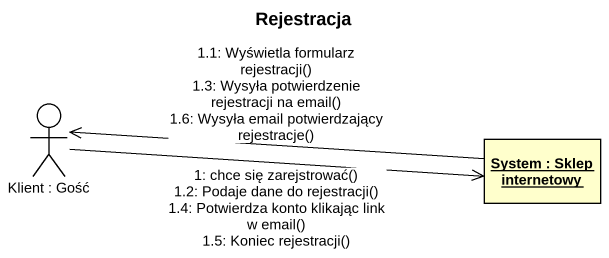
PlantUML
@startuml
title Rejestracja
allowmixing
hide circle
hide empty members
actor "Klient : Gość" as Klient
object "System : Sklep internetowy" as System
Klient -right-> System : 1: chce się zarejstrować()\n1.2: Podaje dane do rejestracji()\n1.4: Potwierdza konto klikając link w email()\n1.5: Koniec rejestracji()
System -left-> Klient : 1.1: Wyświetla formularz rejestracji()\n1.3: Wysyła potwierdzenie rejestracji na email()\n1.6: Wysyła email potwierdzający rejestracje()
@enduml
